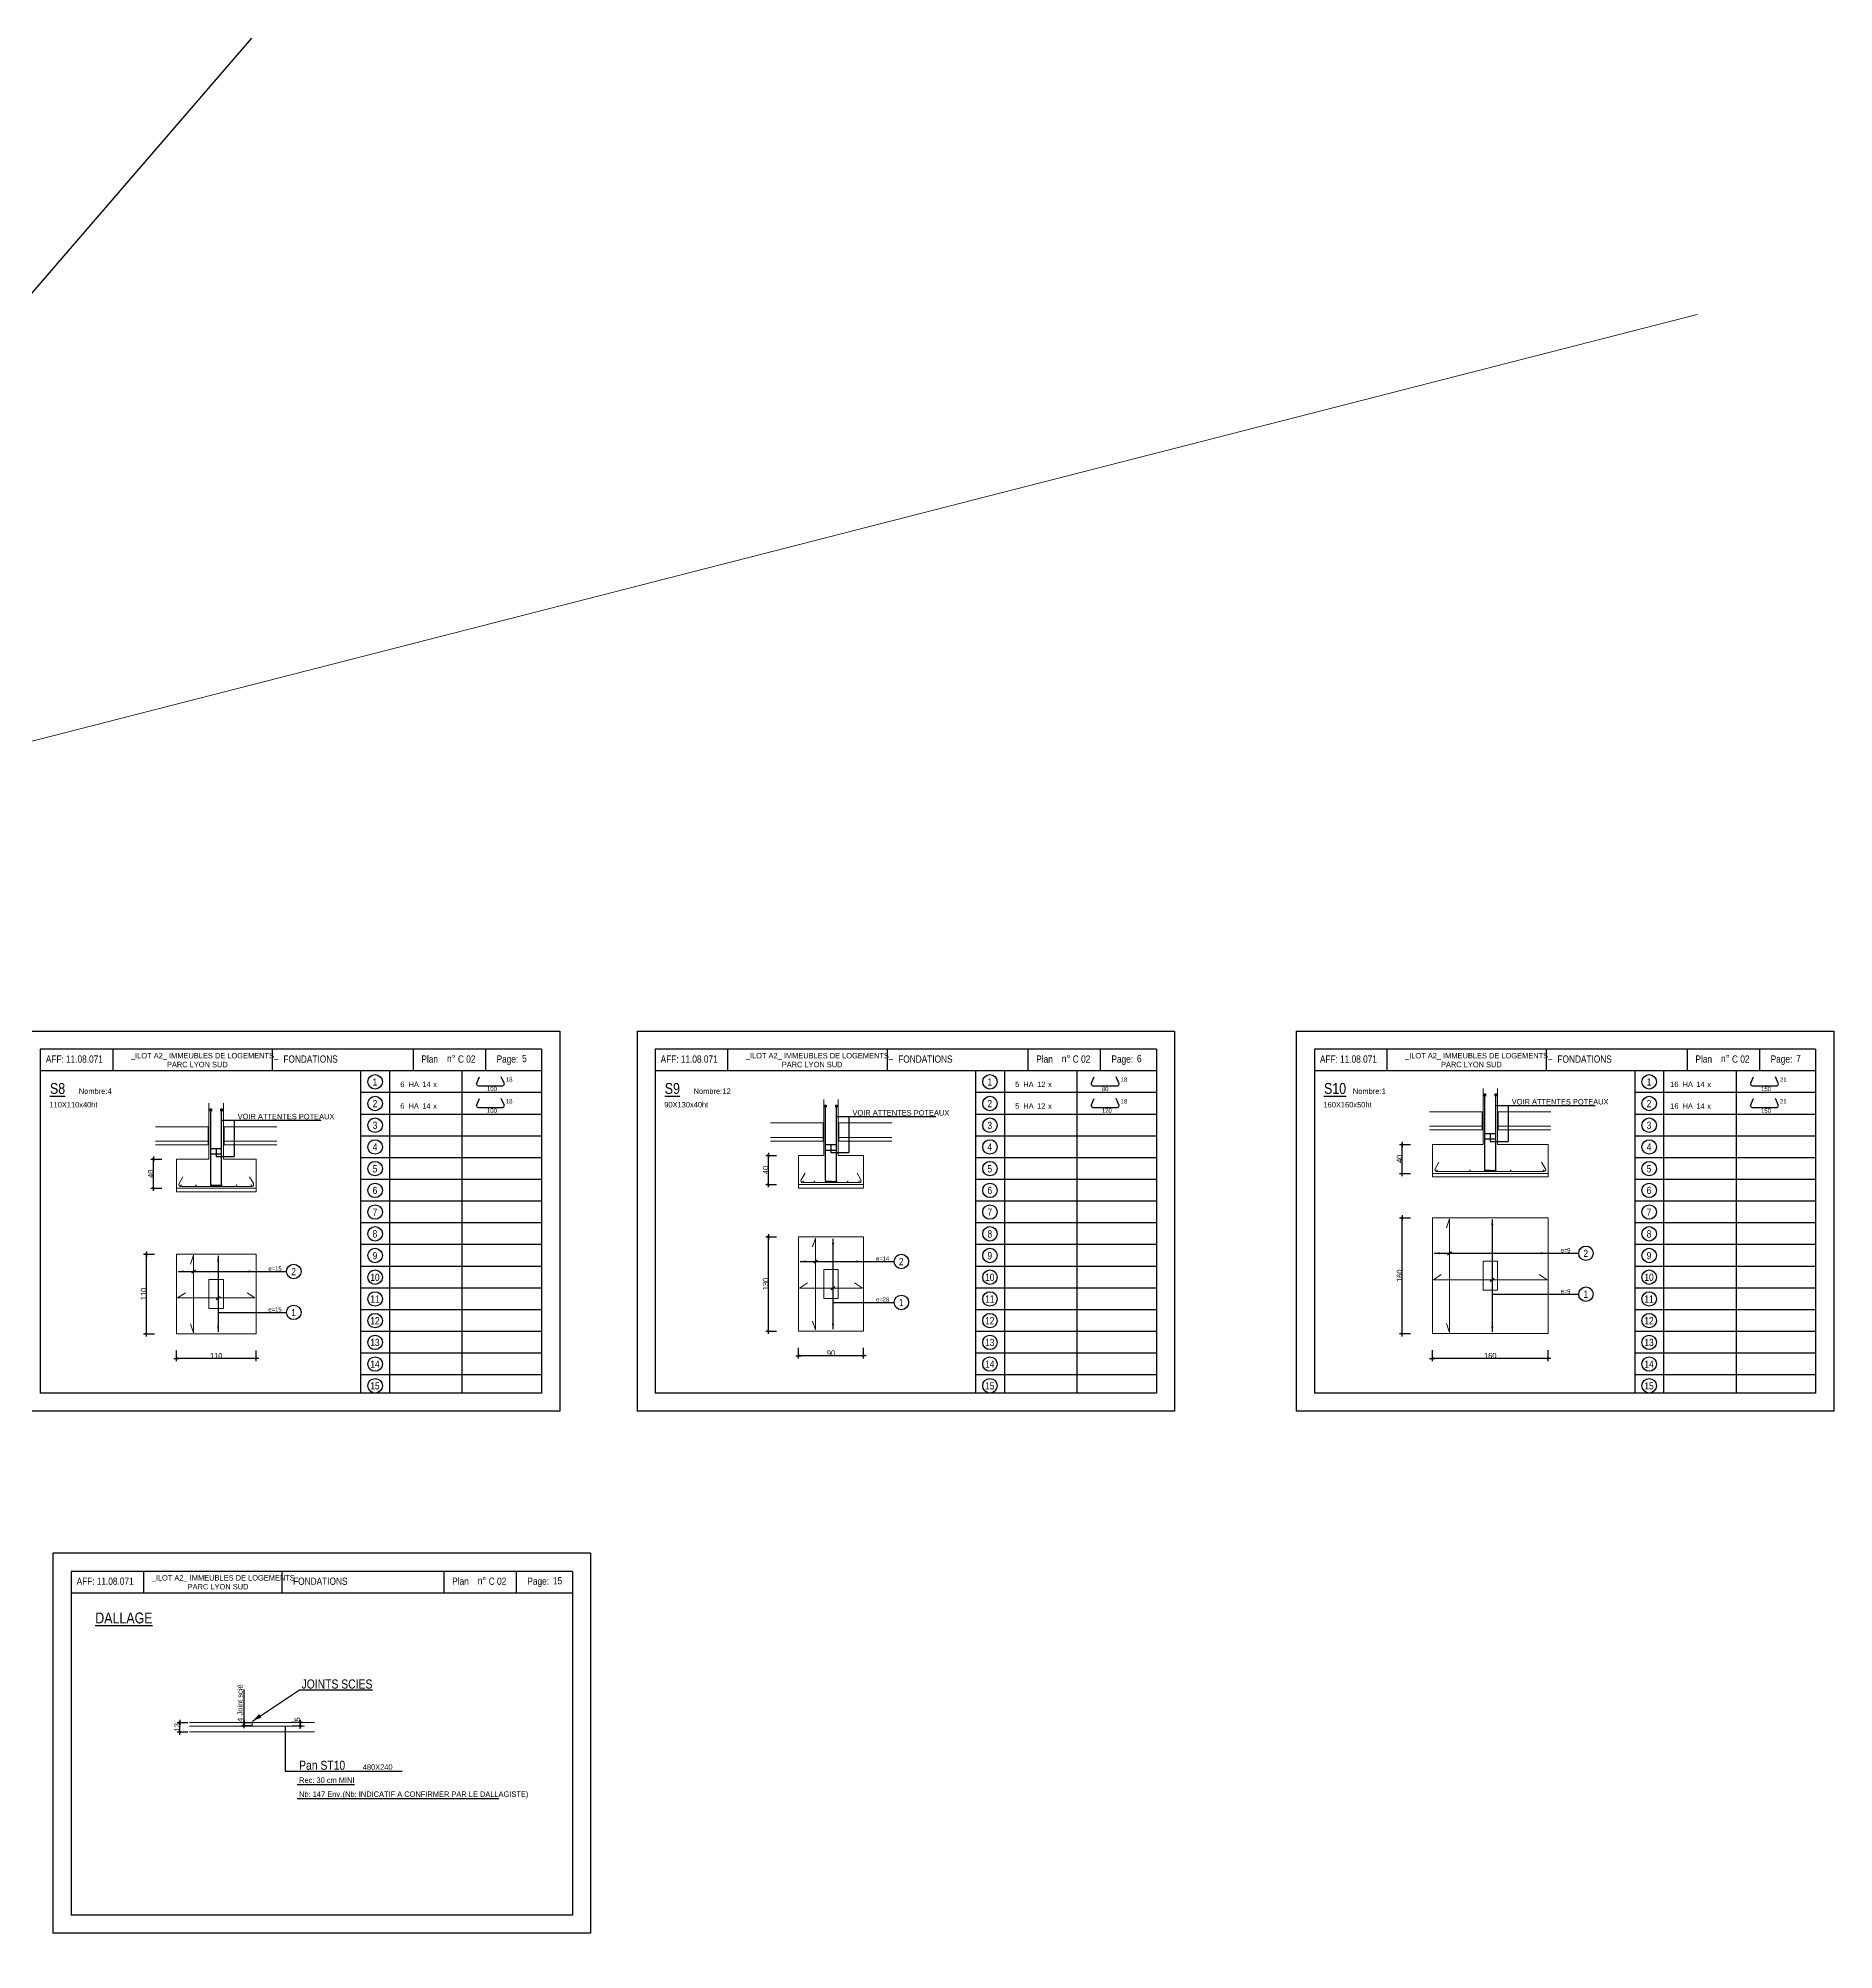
# Model space of a CAD drawing. Header units: centimetres. Extents: x 16433 to 114398, y -50094 to -12305.
# Drawn here: x 93819 to 98780, y -19754 to -14471 of the extents above; entities that cross this region are included whole.
import ezdxf
from ezdxf.enums import TextEntityAlignment as Align

# ---------------------------------------------------------------- set-up
doc = ezdxf.new("R2010")
doc.units = ezdxf.units.CM
doc.header["$LTSCALE"] = 0.5
doc.linetypes.add('CACHE2', pattern=[4.7625, 3.175, -1.5875])
doc.layers.get('DEFPOINTS').update_dxf_attribs({"linetype": 'CONTINUOUS'})
for name, color, linetype in [('01_cote_gen', 4, 'CONTINUOUS'), ('01_fenetres', 171, 'CONTINUOUS'), ('01_linteaux', 2, 'CONTINUOUS'), ('01_texte', 230, 'CONTINUOUS'), ('AA_COTES', 2, 'CONTINUOUS')]:
    doc.layers.add(name, color=color, linetype=linetype)
doc.layers.add('01_murs_coup', color=5, linetype='CONTINUOUS', lineweight=60)
doc.layers.add('01_sem', color=42, linetype='CONTINUOUS', lineweight=15)
doc.styles.add('STYLE2', font='ARIALN.TTF')
doc.dimstyles.new('JB25', dxfattribs={"dimscale": 0.1, "dimtxt": 150, "dimasz": 15, "dimexe": 0.1, "dimexo": 0.1, "dimgap": 0.09, "dimtad": 1, "dimdec": 1, "dimlfac": 0.5, "dimdsep": 46, "dimtxsty": 'STYLE2', "dimblk1": 'BOND_G', "dimblk2": 'BOND_D', "dimsah": 1, "dimcen": 1.5, "dimdle": 0.01, "dimse1": 1, "dimse2": 1, "dimclrd": 4, "dimclre": 2, "dimclrt": 6, "dimazin": 2, "dimtfac": 2.333333, "dimtdec": 1, "dimtix": 1, "dimtmove": 2, "dimatfit": 3, "dimldrblk": 'BOND_G', "dimfxl": 1, "dimtolj": 1, "dimtzin": 0, "dimarcsym": 0})

# ---------------------------------------------------------------- blocks, each defined once
blk = doc.blocks.new('BOND_G')
at = {"layer": 'AA_COTES', "color": 0}
for p, q in [((5, 0), (-5, 0)), ((1.8, 1.8), (-1.8, -1.8)), ((0, -5), (0, 15))]:
    blk.add_line(p, q, dxfattribs=at)
blk = doc.blocks.new('BOND_D')
at = {"layer": 'AA_COTES', "color": 0}
for p, q in [((5, 0), (-5, 0)), ((-1.8, -1.8), (1.8, 1.8)), ((0, 5), (0, -15))]:
    blk.add_line(p, q, dxfattribs=at)
blk = doc.blocks.new('*D4339')
at = {"layer": '01_cote_gen', "color": 4, "linetype": 'Continuous', "lineweight": -2, "transparency": 16777216}
blk.add_line((94117.5, -18049.7), (94117.5, -17832.7), dxfattribs=at)
at = {"layer": 'DEFPOINTS', "color": 0, "linetype": 'Continuous'}
for p in [(94117.5, -17831.2), (94170, -17831.2), (94170, -18051.2)]:
    blk.add_point(p, dxfattribs=at)
at = {"layer": '01_cote_gen', "color": 4, "linetype": 'Continuous', "lineweight": -2, "transparency": 16777216, "xscale": 1.5, "yscale": 1.5, "zscale": 1.5}
for name, p, rotation in [('BOND_D', (94117.5, -17831.2), 90), ('BOND_G', (94117.5, -18051.2), 270)]:
    blk.add_blockref(name, p, dxfattribs=dict(at, rotation=rotation))
at = {"layer": '01_cote_gen', "color": 6, "linetype": 'Continuous', "lineweight": 0, "transparency": 16777216, "insert": (94109.8, -17941.2), "char_height": 15, "attachment_point": 5, "rotation": 90, "style": 'STYLE2'}
blk.add_mtext('\\A1;110', dxfattribs=at)
blk = doc.blocks.new('*D4340')
at = {"layer": '01_sem', "color": 4, "lineweight": -2, "ltscale": 7, "transparency": 16777216}
blk.add_line((94419, -18119.8), (94202, -18119.8), dxfattribs=at)
at = {"layer": 'DEFPOINTS', "color": 0, "ltscale": 7}
for p in [(94200.5, -18051.2), (94420.5, -18051.2), (94200.5, -18119.8)]:
    blk.add_point(p, dxfattribs=at)
at = {"layer": '01_sem', "color": 4, "lineweight": -2, "ltscale": 7, "transparency": 16777216, "xscale": 1.5, "yscale": 1.5, "zscale": 1.5, "rotation": 180}
blk.add_blockref('BOND_D', (94200.5, -18119.8), dxfattribs=at)
at = {"layer": '01_sem', "color": 4, "lineweight": -2, "ltscale": 7, "transparency": 16777216, "xscale": 1.5, "yscale": 1.5, "zscale": 1.5}
blk.add_blockref('BOND_G', (94420.5, -18119.8), dxfattribs=at)
at = {"layer": '01_sem', "color": 6, "lineweight": 0, "ltscale": 7, "transparency": 16777216, "insert": (94310.5, -18112.2), "char_height": 15, "attachment_point": 5, "style": 'STYLE2'}
blk.add_mtext('\\A1;110', dxfattribs=at)
blk = doc.blocks.new('*D4341')
at = {"layer": '01_cote_gen', "color": 4, "linetype": 'Continuous', "lineweight": -2, "transparency": 16777216}
blk.add_line((94137.5, -17647.4), (94137.5, -17570.4), dxfattribs=at)
at = {"layer": 'DEFPOINTS', "color": 0, "linetype": 'Continuous'}
for p in [(94137.5, -17568.9), (94228.8, -17568.9), (94207.7, -17648.9)]:
    blk.add_point(p, dxfattribs=at)
at = {"layer": '01_cote_gen', "color": 4, "linetype": 'Continuous', "lineweight": -2, "transparency": 16777216, "xscale": 1.5, "yscale": 1.5, "zscale": 1.5}
for name, p, rotation in [('BOND_D', (94137.5, -17568.9), 90), ('BOND_G', (94137.5, -17648.9), 270)]:
    blk.add_blockref(name, p, dxfattribs=dict(at, rotation=rotation))
at = {"layer": '01_cote_gen', "color": 6, "linetype": 'Continuous', "lineweight": 0, "transparency": 16777216, "insert": (94129.8, -17608.9), "char_height": 15, "attachment_point": 5, "rotation": 90, "style": 'STYLE2'}
blk.add_mtext('\\A1;40', dxfattribs=at)
blk = doc.blocks.new('*D4342')
at = {"layer": '01_cote_gen', "color": 4, "linetype": 'Continuous', "lineweight": -2, "transparency": 16777216}
blk.add_line((95836.1, -18042.1), (95836.1, -17785.1), dxfattribs=at)
at = {"layer": 'DEFPOINTS', "color": 0, "linetype": 'Continuous'}
for p in [(95836.1, -17783.6), (95888.6, -17783.6), (95888.6, -18043.6)]:
    blk.add_point(p, dxfattribs=at)
at = {"layer": '01_cote_gen', "color": 4, "linetype": 'Continuous', "lineweight": -2, "transparency": 16777216, "xscale": 1.5, "yscale": 1.5, "zscale": 1.5}
for name, p, rotation in [('BOND_D', (95836.1, -17783.6), 90), ('BOND_G', (95836.1, -18043.6), 270)]:
    blk.add_blockref(name, p, dxfattribs=dict(at, rotation=rotation))
at = {"layer": '01_cote_gen', "color": 6, "linetype": 'Continuous', "lineweight": 0, "transparency": 16777216, "insert": (95828.5, -17913.6), "char_height": 15, "attachment_point": 5, "rotation": 90, "style": 'STYLE2'}
blk.add_mtext('\\A1;130', dxfattribs=at)
blk = doc.blocks.new('*D4343')
at = {"layer": '01_sem', "color": 4, "lineweight": -2, "ltscale": 7, "transparency": 16777216}
blk.add_line((96097.7, -18112.3), (95920.7, -18112.3), dxfattribs=at)
at = {"layer": 'DEFPOINTS', "color": 0, "ltscale": 7}
for p in [(95919.2, -18043.6), (96099.2, -18043.6), (95919.2, -18112.3)]:
    blk.add_point(p, dxfattribs=at)
at = {"layer": '01_sem', "color": 4, "lineweight": -2, "ltscale": 7, "transparency": 16777216, "xscale": 1.5, "yscale": 1.5, "zscale": 1.5, "rotation": 180}
blk.add_blockref('BOND_D', (95919.2, -18112.3), dxfattribs=at)
at = {"layer": '01_sem', "color": 4, "lineweight": -2, "ltscale": 7, "transparency": 16777216, "xscale": 1.5, "yscale": 1.5, "zscale": 1.5}
blk.add_blockref('BOND_G', (96099.2, -18112.3), dxfattribs=at)
at = {"layer": '01_sem', "color": 6, "lineweight": 0, "ltscale": 7, "transparency": 16777216, "insert": (96009.2, -18104.6), "char_height": 15, "attachment_point": 5, "style": 'STYLE2'}
blk.add_mtext('\\A1;90', dxfattribs=at)
blk = doc.blocks.new('*D4344')
at = {"layer": '01_cote_gen', "color": 4, "linetype": 'Continuous', "lineweight": -2, "transparency": 16777216}
blk.add_line((95836.1, -17637), (95836.1, -17560), dxfattribs=at)
at = {"layer": 'DEFPOINTS', "color": 0, "linetype": 'Continuous'}
for p in [(95836.1, -17558.5), (95947.4, -17558.5), (95906.3, -17638.5)]:
    blk.add_point(p, dxfattribs=at)
at = {"layer": '01_cote_gen', "color": 4, "linetype": 'Continuous', "lineweight": -2, "transparency": 16777216, "xscale": 1.5, "yscale": 1.5, "zscale": 1.5}
for name, p, rotation in [('BOND_D', (95836.1, -17558.5), 90), ('BOND_G', (95836.1, -17638.5), 270)]:
    blk.add_blockref(name, p, dxfattribs=dict(at, rotation=rotation))
at = {"layer": '01_cote_gen', "color": 6, "linetype": 'Continuous', "lineweight": 0, "transparency": 16777216, "insert": (95828.5, -17598.5), "char_height": 15, "attachment_point": 5, "rotation": 90, "style": 'STYLE2'}
blk.add_mtext('\\A1;40', dxfattribs=at)
blk = doc.blocks.new('*D4345')
at = {"layer": '01_cote_gen', "color": 4, "linetype": 'Continuous', "lineweight": -2, "transparency": 16777216}
blk.add_line((97587.6, -18049.3), (97587.6, -17732.3), dxfattribs=at)
at = {"layer": 'DEFPOINTS', "color": 0, "linetype": 'Continuous'}
for p in [(97587.6, -17730.8), (97640, -17730.8), (97640, -18050.8)]:
    blk.add_point(p, dxfattribs=at)
at = {"layer": '01_cote_gen', "color": 4, "linetype": 'Continuous', "lineweight": -2, "transparency": 16777216, "xscale": 1.5, "yscale": 1.5, "zscale": 1.5}
for name, p, rotation in [('BOND_D', (97587.6, -17730.8), 90), ('BOND_G', (97587.6, -18050.8), 270)]:
    blk.add_blockref(name, p, dxfattribs=dict(at, rotation=rotation))
at = {"layer": '01_cote_gen', "color": 6, "linetype": 'Continuous', "lineweight": 0, "transparency": 16777216, "insert": (97579.9, -17890.8), "char_height": 15, "attachment_point": 5, "rotation": 90, "style": 'STYLE2'}
blk.add_mtext('\\A1;160', dxfattribs=at)
blk = doc.blocks.new('*D4346')
at = {"layer": '01_sem', "color": 4, "lineweight": -2, "ltscale": 7, "transparency": 16777216}
blk.add_line((97989.1, -18119.4), (97672.1, -18119.4), dxfattribs=at)
at = {"layer": 'DEFPOINTS', "color": 0, "ltscale": 7}
for p in [(97670.6, -18050.8), (97990.6, -18050.8), (97670.6, -18119.4)]:
    blk.add_point(p, dxfattribs=at)
at = {"layer": '01_sem', "color": 4, "lineweight": -2, "ltscale": 7, "transparency": 16777216, "xscale": 1.5, "yscale": 1.5, "zscale": 1.5, "rotation": 180}
blk.add_blockref('BOND_D', (97670.6, -18119.4), dxfattribs=at)
at = {"layer": '01_sem', "color": 4, "lineweight": -2, "ltscale": 7, "transparency": 16777216, "xscale": 1.5, "yscale": 1.5, "zscale": 1.5}
blk.add_blockref('BOND_G', (97990.6, -18119.4), dxfattribs=at)
at = {"layer": '01_sem', "color": 6, "lineweight": 0, "ltscale": 7, "transparency": 16777216, "insert": (97830.6, -18111.8), "char_height": 15, "attachment_point": 5, "style": 'STYLE2'}
blk.add_mtext('\\A1;160', dxfattribs=at)
blk = doc.blocks.new('*D4347')
at = {"layer": '01_cote_gen', "color": 4, "linetype": 'Continuous', "lineweight": -2, "transparency": 16777216}
blk.add_line((97587.6, -17606.4), (97587.6, -17529.4), dxfattribs=at)
at = {"layer": 'DEFPOINTS', "color": 0, "linetype": 'Continuous'}
for p in [(97587.6, -17527.9), (97698.8, -17527.9), (97677.8, -17607.9)]:
    blk.add_point(p, dxfattribs=at)
at = {"layer": '01_cote_gen', "color": 4, "linetype": 'Continuous', "lineweight": -2, "transparency": 16777216, "xscale": 1.5, "yscale": 1.5, "zscale": 1.5}
for name, p, rotation in [('BOND_D', (97587.6, -17527.9), 90), ('BOND_G', (97587.6, -17607.9), 270)]:
    blk.add_blockref(name, p, dxfattribs=dict(at, rotation=rotation))
at = {"layer": '01_cote_gen', "color": 6, "linetype": 'Continuous', "lineweight": 0, "transparency": 16777216, "insert": (97579.9, -17567.9), "char_height": 15, "attachment_point": 5, "rotation": 90, "style": 'STYLE2'}
blk.add_mtext('\\A1;40', dxfattribs=at)
blk = doc.blocks.new('*D4383')
at = {"layer": '01_cote_gen', "color": 4, "linetype": 'Continuous', "lineweight": -2, "transparency": 16777216}
blk.add_line((94210, -19150.2), (94210, -19127.2), dxfattribs=at)
at = {"layer": 'DEFPOINTS', "color": 0, "linetype": 'Continuous'}
for p in [(94210, -19125.7), (94237.1, -19125.7), (94237.1, -19151.7)]:
    blk.add_point(p, dxfattribs=at)
at = {"layer": '01_cote_gen', "color": 4, "linetype": 'Continuous', "lineweight": -2, "transparency": 16777216, "xscale": 1.5, "yscale": 1.5, "zscale": 1.5}
for name, p, rotation in [('BOND_D', (94210, -19125.7), 90), ('BOND_G', (94210, -19151.7), 270)]:
    blk.add_blockref(name, p, dxfattribs=dict(at, rotation=rotation))
at = {"layer": '01_cote_gen', "color": 6, "linetype": 'Continuous', "lineweight": 0, "transparency": 16777216, "insert": (94202.3, -19138.7), "char_height": 15, "attachment_point": 5, "rotation": 90, "style": 'STYLE2'}
blk.add_mtext('\\A1;13', dxfattribs=at)
blk = doc.blocks.new('*D4384')
at = {"layer": '01_cote_gen', "color": 4, "linetype": 'Continuous', "lineweight": -2, "transparency": 16777216}
blk.add_line((94542.4, -19127.2), (94542.4, -19134.2), dxfattribs=at)
at = {"layer": 'DEFPOINTS', "color": 0, "linetype": 'Continuous'}
for p in [(94542.4, -19125.7), (94542.4, -19135.7), (94542.4, -19135.7)]:
    blk.add_point(p, dxfattribs=at)
at = {"layer": '01_cote_gen', "color": 4, "linetype": 'Continuous', "lineweight": -2, "transparency": 16777216, "xscale": 1.5, "yscale": 1.5, "zscale": 1.5}
for name, p, rotation in [('BOND_G', (94542.4, -19125.7), 90), ('BOND_D', (94542.4, -19135.7), 270)]:
    blk.add_blockref(name, p, dxfattribs=dict(at, rotation=rotation))
at = {"layer": '01_cote_gen', "color": 6, "linetype": 'Continuous', "lineweight": 0, "transparency": 16777216, "insert": (94534.8, -19116.8), "char_height": 15, "attachment_point": 5, "rotation": 90, "style": 'STYLE2'}
blk.add_mtext('\\A1;5', dxfattribs=at)
blk = doc.blocks.new('*D4385')
at = {"layer": '01_cote_gen', "color": 4, "linetype": 'Continuous', "lineweight": -2, "transparency": 16777216}
blk.add_line((94387.7, -19132.2), (94387.7, -19127.2), dxfattribs=at)
at = {"layer": 'DEFPOINTS', "color": 0, "linetype": 'Continuous'}
for p in [(94387.7, -19125.7), (94396.2, -19125.7), (94396.2, -19133.7)]:
    blk.add_point(p, dxfattribs=at)
at = {"layer": '01_cote_gen', "color": 4, "linetype": 'Continuous', "lineweight": -2, "transparency": 16777216, "xscale": 1.5, "yscale": 1.5, "zscale": 1.5}
for name, p, rotation in [('BOND_D', (94387.7, -19125.7), 90), ('BOND_G', (94387.7, -19133.7), 270)]:
    blk.add_blockref(name, p, dxfattribs=dict(at, rotation=rotation))
at = {"layer": '01_cote_gen', "color": 6, "linetype": 'Continuous', "lineweight": 0, "transparency": 16777216, "insert": (94377, -19118.4), "char_height": 15, "attachment_point": 5, "rotation": 90, "style": 'STYLE2'}
blk.add_mtext('\\A1;4', dxfattribs=at)

msp = doc.modelspace()

# ---------------------------------------------------------------- linework, layer by layer
at = {"layer": '01_cote_gen', "ltscale": 2}
msp.add_line((81410, -29553), (94408.5, -14471), dxfattribs=at)
at = {"layer": '01_cote_gen', "linetype": 'Continuous', "lineweight": 0}
msp.add_line((94409.659, -19125.684), (94409.659, -19133.684), dxfattribs=at)
at = {"layer": '01_fenetres', "ltscale": 30}
for p, q in [((95209.524, -17264.92), (93824.524, -17264.92)), ((93824.524, -17264.92), (93824.524, -18214.92)), ((93824.524, -17264.92), (93824.524, -18214.92)), ((93824.524, -17264.92), (93824.524, -18214.92)), ((94024.524, -17264.92), (94024.524, -17324.92)), ((94465.197, -17264.92), (94465.197, -17324.92)), ((94855.392, -17324.92), (94855.392, -17264.92)), ((95055.392, -17324.92), (95055.392, -17264.92)), ((95209.524, -17264.92), (95209.524, -18214.92)), ((96908.171, -17264.92), (95523.171, -17264.92)), ((95523.171, -17264.92), (95523.171, -18214.92)), ((95523.171, -17264.92), (95523.171, -18214.92)), ((95523.171, -17264.92), (95523.171, -18214.92)), ((95723.171, -17264.92), (95723.171, -17324.92)), ((96163.844, -17264.92), (96163.844, -17324.92)), ((96554.039, -17324.92), (96554.039, -17264.92)), ((96754.039, -17324.92), (96754.039, -17264.92)), ((96908.171, -17264.92), (96908.171, -18214.92)), ((98729.589, -17264.92), (97344.589, -17264.92)), ((97344.589, -17264.92), (97344.589, -18214.92)), ((97344.589, -17264.92), (97344.589, -18214.92)), ((97344.589, -17264.92), (97344.589, -18214.92)), ((97544.589, -17264.92), (97544.589, -17324.92)), ((97985.261, -17264.92), (97985.261, -17324.92)), ((98375.456, -17324.92), (98375.456, -17264.92)), ((98575.456, -17324.92), (98575.456, -17264.92)), ((98729.589, -17264.92), (98729.589, -18214.92)), ((95209.524, -17324.92), (93824.524, -17324.92)), ((96908.171, -17324.92), (95523.171, -17324.92)), ((98729.589, -17324.92), (97344.589, -17324.92)), ((95209.524, -18214.92), (93824.524, -18214.92)), ((96908.171, -18214.92), (95523.171, -18214.92)), ((98729.589, -18214.92), (97344.589, -18214.92)), ((95294.568, -18707.873), (93909.568, -18707.873)), ((93909.568, -18707.873), (93909.568, -19657.873)), ((94109.568, -18707.873), (94109.568, -18767.873)), ((94492.068, -18707.873), (94492.068, -18767.873)), ((94940.436, -18767.873), (94940.436, -18707.873)), ((95140.436, -18767.873), (95140.436, -18707.873)), ((95294.568, -18707.873), (95294.568, -19657.873)), ((95294.568, -18767.873), (93909.568, -18767.873)), ((95294.568, -19657.873), (93909.568, -19657.873))]:
    msp.add_line(p, q, dxfattribs=at)
at = {"layer": '01_linteaux', "linetype": 'Continuous'}
for p, q in [((95029.297, -17360.699), (95037.992, -17341.474)), ((95034.297, -17365.699), (95101.881, -17365.699)), ((95106.881, -17360.699), (95098.186, -17341.474)), ((96727.944, -17360.699), (96736.639, -17341.474)), ((96732.944, -17365.699), (96800.528, -17365.699)), ((96805.528, -17360.699), (96796.833, -17341.474)), ((98549.362, -17360.699), (98558.057, -17341.474)), ((98554.362, -17365.699), (98621.945, -17365.699)), ((98626.945, -17360.699), (98618.25, -17341.474)), ((95029.297, -17420.699), (95037.992, -17401.474)), ((95034.297, -17425.699), (95101.881, -17425.699)), ((95106.881, -17420.699), (95098.186, -17401.474)), ((96727.944, -17420.699), (96736.639, -17401.474)), ((96732.944, -17425.699), (96800.528, -17425.699)), ((96805.528, -17420.699), (96796.833, -17401.474)), ((98549.362, -17420.699), (98558.057, -17401.474)), ((98554.362, -17425.699), (98621.945, -17425.699)), ((98626.945, -17420.699), (98618.25, -17401.474))]:
    msp.add_line(p, q, dxfattribs=at)
for centre, start, end in [((95034.297, -17360.699), 180, 270), ((95101.881, -17360.699), 270, 0), ((96732.944, -17360.699), 180, 270), ((96800.528, -17360.699), 270, 0), ((98554.362, -17360.699), 180, 270), ((98621.945, -17360.699), 270, 0), ((95034.297, -17420.699), 180, 270), ((95101.881, -17420.699), 270, 0), ((96732.944, -17420.699), 180, 270), ((96800.528, -17420.699), 270, 0), ((98554.362, -17420.699), 180, 270), ((98621.945, -17420.699), 270, 0)]:
    msp.add_arc(centre, 5, start, end, dxfattribs=at)
at = {"layer": '01_murs_coup', "linetype": 'Continuous', "lineweight": 0}
for p, q in [((97677.925, -17595.338), (97688.783, -17576.53)), ((97983.264, -17595.338), (97972.406, -17576.53)), ((94207.86, -17636.346), (94218.719, -17617.539)), ((94413.2, -17636.346), (94402.341, -17617.539)), ((95926.507, -17625.947), (95937.366, -17607.139)), ((95930.837, -17633.447), (96087.517, -17633.447)), ((96091.847, -17625.947), (96080.988, -17607.139)), ((97682.255, -17602.838), (97978.934, -17602.838)), ((94212.19, -17643.846), (94408.87, -17643.846)), ((97718.143, -17733.784), (97709.465, -17758.427)), ((97718.143, -17733.784), (97718.143, -18047.784)), ((95966.726, -17786.622), (95958.047, -17811.265)), ((95966.726, -17786.622), (95966.726, -18040.622)), ((94248.079, -17834.17), (94239.4, -17858.814)), ((94248.079, -17834.17), (94248.079, -18048.17)), ((97673.594, -17901.912), (97695.294, -17887.404)), ((97673.594, -17901.912), (97987.594, -17901.912)), ((97987.594, -17901.912), (97965.894, -17887.404)), ((94203.53, -17952.299), (94225.23, -17937.79)), ((94203.53, -17952.299), (94417.53, -17952.299)), ((94417.53, -17952.299), (94395.83, -17937.79)), ((95922.177, -17924.75), (95943.877, -17910.242)), ((95922.177, -17924.75), (96096.177, -17924.75)), ((96096.177, -17924.75), (96074.477, -17910.242)), ((94248.079, -18048.17), (94239.4, -18023.527)), ((95966.726, -18040.622), (95958.047, -18015.979)), ((97718.143, -18047.784), (97709.465, -18023.141)), ((94237.134, -19125.684), (94582.183, -19125.684)), ((94237.134, -19151.684), (94582.183, -19151.684))]:
    msp.add_line(p, q, dxfattribs=at)
at = {"layer": '01_murs_coup', "color": 5, "linetype": 'CACHE2', "lineweight": 0, "ltscale": 200}
msp.add_line((94237.134, -19135.684), (94582.183, -19135.684), dxfattribs=at)
at = {"layer": '01_murs_coup', "linetype": 'Continuous', "lineweight": 0}
for centre, start, end in [((94212.19, -17638.846), 150, 270), ((94408.87, -17638.846), 270, 30), ((95930.837, -17628.447), 150, 270), ((96087.517, -17628.447), 270, 30), ((97682.255, -17597.838), 150, 270), ((97978.934, -17597.838), 270, 30)]:
    msp.add_arc(centre, 5, start, end, dxfattribs=at)
at = {"layer": '01_sem', "linetype": 'Continuous', "lineweight": 0}
for p, q in [((81329.389, -19608.185), (98401.814, -15234.587)), ((97810.594, -17527.927), (97670.594, -17527.927)), ((97990.594, -17527.927), (97850.594, -17527.927)), ((94290.53, -17568.935), (94200.53, -17568.935)), ((94420.53, -17568.935), (94330.53, -17568.935)), ((95989.177, -17558.536), (95919.177, -17558.536)), ((96099.177, -17558.536), (96029.177, -17558.536))]:
    msp.add_line(p, q, dxfattribs=at)
at = {"layer": '01_sem', "lineweight": 0, "ltscale": 7}
for p, q in [((97810.594, -17527.927), (97810.594, -17373.367)), ((97850.594, -17527.927), (97850.594, -17373.367)), ((94290.53, -17568.935), (94290.53, -17414.375)), ((94330.53, -17568.935), (94330.53, -17414.375)), ((95989.177, -17558.536), (95989.177, -17403.976)), ((96029.177, -17558.536), (96029.177, -17403.976)), ((94288.53, -17478.935), (94142.99, -17478.935)), ((94288.53, -17478.935), (94288.53, -17528.935)), ((94332.53, -17478.935), (94478.071, -17478.935)), ((94332.53, -17478.935), (94332.53, -17528.935)), ((95987.177, -17468.536), (95841.637, -17468.536)), ((95987.177, -17468.536), (95987.177, -17518.536)), ((96031.177, -17468.536), (96176.718, -17468.536)), ((96031.177, -17468.536), (96031.177, -17518.536)), ((97808.594, -17437.927), (97663.054, -17437.927)), ((97808.594, -17477.927), (97663.054, -17477.927)), ((97808.594, -17437.927), (97808.594, -17487.927)), ((97852.594, -17437.927), (97998.135, -17437.927)), ((97852.594, -17437.927), (97852.594, -17487.927)), ((97852.594, -17477.927), (97998.135, -17477.927)), ((94288.53, -17518.935), (94142.99, -17518.935)), ((94288.53, -17528.935), (94142.99, -17528.935)), ((94332.53, -17518.935), (94478.071, -17518.935)), ((94332.53, -17528.935), (94478.071, -17528.935)), ((95987.177, -17508.536), (95841.637, -17508.536)), ((95987.177, -17518.536), (95841.637, -17518.536)), ((96031.177, -17508.536), (96176.718, -17508.536)), ((96031.177, -17518.536), (96176.718, -17518.536)), ((97808.594, -17487.927), (97663.054, -17487.927)), ((97670.594, -17607.927), (97670.594, -17527.927)), ((97852.594, -17487.927), (97998.135, -17487.927)), ((97990.594, -17607.927), (97990.594, -17527.927)), ((94200.53, -17648.935), (94200.53, -17568.935)), ((94420.53, -17648.935), (94420.53, -17568.935)), ((95919.177, -17638.536), (95919.177, -17558.536)), ((96099.177, -17638.536), (96099.177, -17558.536)), ((95919.177, -17638.536), (96099.177, -17638.536)), ((95919.177, -17638.536), (95919.177, -17648.536)), ((96099.177, -17638.536), (96099.177, -17648.536)), ((97670.594, -17607.927), (97990.594, -17607.927)), ((97670.594, -17607.927), (97670.594, -17617.927)), ((97670.594, -17617.927), (97990.594, -17617.927)), ((97990.594, -17607.927), (97990.594, -17617.927)), ((94200.53, -17648.935), (94420.53, -17648.935)), ((94200.53, -17648.935), (94200.53, -17658.935)), ((94200.53, -17658.935), (94420.53, -17658.935)), ((94420.53, -17648.935), (94420.53, -17658.935)), ((95919.177, -17648.536), (96099.177, -17648.536)), ((97670.594, -17730.784), (97670.594, -18050.784)), ((97990.594, -17730.784), (97670.594, -17730.784)), ((97990.594, -17730.784), (97990.594, -18050.784)), ((95919.177, -17783.622), (95919.177, -18043.622)), ((96099.177, -17783.622), (95919.177, -17783.622)), ((96099.177, -17783.622), (96099.177, -18043.622)), ((94200.53, -17831.17), (94200.53, -18051.17)), ((94420.53, -17831.17), (94200.53, -17831.17)), ((94420.53, -17831.17), (94420.53, -18051.17)), ((94420.53, -18051.17), (94200.53, -18051.17)), ((96099.177, -18043.622), (95919.177, -18043.622)), ((97990.594, -18050.784), (97670.594, -18050.784))]:
    msp.add_line(p, q, dxfattribs=at)
at = {"layer": '01_sem', "color": 2, "lineweight": 0, "ltscale": 7}
for points in [[(97810.594, -17930.784), (97850.594, -17930.784), (97850.594, -17850.784), (97810.594, -17850.784)], [(94290.53, -17981.17), (94330.53, -17981.17), (94330.53, -17901.17), (94290.53, -17901.17)], [(95989.177, -17953.622), (96029.177, -17953.622), (96029.177, -17873.622), (95989.177, -17873.622)]]:
    msp.add_lwpolyline(points, close=True, dxfattribs=at)
at = {"layer": '01_texte', "ltscale": 30}
for p, q in [((93774.524, -17214.92), (95259.524, -17214.92)), ((95259.524, -17214.92), (95259.524, -18264.92)), ((95259.524, -17214.92), (95259.524, -18264.92)), ((95473.171, -17214.92), (95473.171, -18264.92)), ((95473.171, -17214.92), (96958.171, -17214.92)), ((96958.171, -17214.92), (96958.171, -18264.92)), ((96958.171, -17214.92), (96958.171, -18264.92)), ((97294.589, -17214.92), (97294.589, -18264.92)), ((97294.589, -17214.92), (98779.589, -17214.92)), ((98779.589, -17214.92), (98779.589, -18264.92)), ((98779.589, -17214.92), (98779.589, -18264.92)), ((94709.524, -17324.92), (94709.524, -18214.92)), ((94789.524, -17324.92), (94789.524, -18214.92)), ((94989.524, -17324.92), (94989.524, -18214.92)), ((96408.171, -17324.92), (96408.171, -18214.92)), ((96488.171, -17324.92), (96488.171, -18214.92)), ((96688.171, -17324.92), (96688.171, -18214.92)), ((98229.589, -17324.92), (98229.589, -18214.92)), ((98309.589, -17324.92), (98309.589, -18214.92)), ((98509.589, -17324.92), (98509.589, -18214.92)), ((94293.684, -17435.851), (94293.684, -17429.586)), ((94293.684, -17429.586), (94297.422, -17429.586)), ((94295.53, -17638.168), (94295.53, -17430.935)), ((94297.422, -17429.586), (94297.422, -17435.851)), ((94323.676, -17435.851), (94323.676, -17429.586)), ((94323.676, -17429.586), (94327.414, -17429.586)), ((94325.523, -17637.572), (94325.523, -17430.935)), ((94327.414, -17429.586), (94327.414, -17435.851)), ((95209.524, -17384.92), (94709.524, -17384.92)), ((95992.331, -17425.452), (95992.331, -17419.187)), ((95992.331, -17419.187), (95996.069, -17419.187)), ((95994.177, -17627.769), (95994.177, -17420.536)), ((95996.069, -17419.187), (95996.069, -17425.452)), ((96022.323, -17425.452), (96022.323, -17419.187)), ((96022.323, -17419.187), (96026.061, -17419.187)), ((96024.17, -17627.173), (96024.17, -17420.536)), ((96026.061, -17419.187), (96026.061, -17425.452)), ((96908.171, -17384.92), (96408.171, -17384.92)), ((97813.748, -17394.843), (97813.748, -17388.578)), ((97813.748, -17388.578), (97817.486, -17388.578)), ((97815.594, -17597.16), (97815.594, -17389.927)), ((97817.486, -17388.578), (97817.486, -17394.843)), ((97843.74, -17394.843), (97843.74, -17388.578)), ((97843.74, -17388.578), (97847.478, -17388.578)), ((97845.587, -17596.564), (97845.587, -17389.927)), ((97847.478, -17388.578), (97847.478, -17394.843)), ((98729.589, -17384.92), (98229.589, -17384.92)), ((95209.524, -17444.92), (94709.524, -17444.92)), ((96908.171, -17444.92), (96408.171, -17444.92)), ((98729.589, -17444.92), (98229.589, -17444.92)), ((95209.524, -17504.92), (94709.524, -17504.92)), ((96908.171, -17504.92), (96408.171, -17504.92)), ((98729.589, -17504.92), (98229.589, -17504.92)), ((95209.524, -17564.92), (94709.524, -17564.92)), ((96908.171, -17564.92), (96408.171, -17564.92)), ((98729.589, -17564.92), (98229.589, -17564.92)), ((94310.53, -17641.168), (94298.53, -17641.168)), ((94310.523, -17640.572), (94322.523, -17640.572)), ((95209.524, -17624.92), (94709.524, -17624.92)), ((96009.177, -17630.769), (95997.177, -17630.769)), ((96009.17, -17630.173), (96021.17, -17630.173)), ((96908.171, -17624.92), (96408.171, -17624.92)), ((97830.594, -17600.16), (97818.594, -17600.16)), ((97830.587, -17599.564), (97842.587, -17599.564)), ((98729.589, -17624.92), (98229.589, -17624.92)), ((95209.524, -17684.92), (94709.524, -17684.92)), ((96908.171, -17684.92), (96408.171, -17684.92)), ((98729.589, -17684.92), (98229.589, -17684.92)), ((95209.524, -17744.92), (94709.524, -17744.92)), ((96908.171, -17744.92), (96408.171, -17744.92)), ((97836.005, -17735.784), (97836.005, -18045.784)), ((98729.589, -17744.92), (98229.589, -17744.92)), ((96014.588, -17788.622), (96014.588, -18038.622)), ((94315.941, -17836.17), (94315.941, -18046.17)), ((95209.524, -17804.92), (94709.524, -17804.92)), ((95924.177, -17851.502), (96183.44, -17851.502)), ((95961.394, -17855.887), (95972.058, -17847.116)), ((96908.171, -17804.92), (96408.171, -17804.92)), ((97675.594, -17828.664), (98074.857, -17828.664)), ((97712.811, -17833.049), (97723.475, -17824.278)), ((98729.589, -17804.92), (98229.589, -17804.92)), ((94205.53, -17879.05), (94504.793, -17879.05)), ((94242.747, -17883.436), (94253.411, -17874.665)), ((95209.524, -17864.92), (94709.524, -17864.92)), ((96908.171, -17864.92), (96408.171, -17864.92)), ((97830.673, -17906.298), (97841.338, -17897.527)), ((98729.589, -17864.92), (98229.589, -17864.92)), ((94310.609, -17956.684), (94321.273, -17947.913)), ((95209.524, -17924.92), (94709.524, -17924.92)), ((96009.256, -17929.136), (96019.92, -17920.365)), ((96908.171, -17924.92), (96408.171, -17924.92)), ((97836.005, -17941.819), (98074.857, -17941.819)), ((98729.589, -17924.92), (98229.589, -17924.92)), ((94315.941, -17992.206), (94504.793, -17992.206)), ((95209.524, -17984.92), (94709.524, -17984.92)), ((96014.588, -17964.657), (96183.44, -17964.657)), ((96908.171, -17984.92), (96408.171, -17984.92)), ((98729.589, -17984.92), (98229.589, -17984.92)), ((95209.524, -18044.92), (94709.524, -18044.92)), ((96908.171, -18044.92), (96408.171, -18044.92)), ((98729.589, -18044.92), (98229.589, -18044.92)), ((95209.524, -18104.92), (94709.524, -18104.92)), ((96908.171, -18104.92), (96408.171, -18104.92)), ((98729.589, -18104.92), (98229.589, -18104.92)), ((95209.524, -18164.92), (94709.524, -18164.92)), ((96908.171, -18164.92), (96408.171, -18164.92)), ((98729.589, -18164.92), (98229.589, -18164.92)), ((95259.524, -18264.92), (93774.524, -18264.92)), ((96958.171, -18264.92), (95473.171, -18264.92)), ((98779.589, -18264.92), (97294.589, -18264.92)), ((95344.568, -18657.873), (93859.568, -18657.873)), ((93859.568, -18657.873), (93859.568, -19707.873)), ((95344.568, -18657.873), (95344.568, -19707.873)), ((95344.568, -19707.873), (93859.568, -19707.873))]:
    msp.add_line(p, q, dxfattribs=at)
at = {"layer": '01_texte'}
for p, q in [((97845.587, -17420.318), (98120.448, -17420.318)), ((97880.112, -17420.318), (97880.112, -17520.117)), ((94325.523, -17461.327), (94600.384, -17461.327)), ((94360.047, -17461.327), (94360.047, -17561.125)), ((96024.17, -17450.928), (96299.031, -17450.928)), ((96058.694, -17450.928), (96058.694, -17550.726)), ((95994.177, -17528.536), (96024.17, -17528.536)), ((96009.044, -17528.536), (96009.044, -17550.726)), ((97815.594, -17497.927), (97845.587, -17497.927)), ((97815.594, -17512.927), (97845.587, -17512.927)), ((97830.461, -17497.927), (97830.461, -17520.117)), ((97830.461, -17520.117), (97880.112, -17520.117)), ((94295.53, -17538.935), (94325.523, -17538.935)), ((94295.53, -17553.935), (94325.523, -17553.935)), ((94310.397, -17538.935), (94310.397, -17561.125)), ((94310.397, -17561.125), (94360.047, -17561.125)), ((95994.177, -17543.536), (96024.17, -17543.536)), ((96009.044, -17550.726), (96058.694, -17550.726)), ((94387.729, -19125.684), (94387.729, -19034.049)), ((94410.748, -19121.395), (94540.195, -19035.433)), ((94540.195, -19035.433), (94742.307, -19035.433)), ((94500.848, -19135.684), (94500.848, -19260.281)), ((94500.848, -19260.281), (94824.222, -19260.281)), ((94534.557, -19296.505), (94692.546, -19296.505)), ((94534.557, -19335.25), (95091.048, -19335.25))]:
    msp.add_line(p, q, dxfattribs=at)
at = {"layer": '01_texte', "ltscale": 30, "const_width": 2, "flags": 128}
for points in [[(94214.472, -17640.62, -1), (94212.472, -17640.62, -1)], [(94214.472, -17640.62, -1), (94212.472, -17640.62, -1)], [(94255.292, -17640.62, -1), (94253.292, -17640.62, -1)], [(94296.112, -17640.62, -1), (94294.112, -17640.62, -1)], [(94324.948, -17640.62, 1), (94326.948, -17640.62, 1)], [(94365.768, -17640.62, 1), (94367.768, -17640.62, 1)], [(94406.588, -17640.62, 1), (94408.588, -17640.62, 1)], [(94406.588, -17640.62, 1), (94408.588, -17640.62, 1)], [(95933.119, -17630.221, -1), (95931.119, -17630.221, -1)], [(95933.119, -17630.221, -1), (95931.119, -17630.221, -1)], [(95963.939, -17630.221, -1), (95961.939, -17630.221, -1)], [(95994.759, -17630.221, -1), (95992.759, -17630.221, -1)], [(96023.596, -17630.221, 1), (96025.596, -17630.221, 1)], [(96054.416, -17630.221, 1), (96056.416, -17630.221, 1)], [(96085.236, -17630.221, 1), (96087.236, -17630.221, 1)], [(96085.236, -17630.221, 1), (96087.236, -17630.221, 1)], [(97684.536, -17599.612, -1), (97682.536, -17599.612, -1)], [(97684.536, -17599.612, -1), (97682.536, -17599.612, -1)], [(97775.356, -17599.612, -1), (97773.356, -17599.612, -1)], [(97816.176, -17599.612, -1), (97814.176, -17599.612, -1)], [(97845.013, -17599.612, 1), (97847.013, -17599.612, 1)], [(97885.833, -17599.612, 1), (97887.833, -17599.612, 1)], [(97976.653, -17599.612, 1), (97978.653, -17599.612, 1)], [(97976.653, -17599.612, 1), (97978.653, -17599.612, 1)]]:
    msp.add_lwpolyline(points, format="xyb", close=True, dxfattribs=at)
at = {"layer": '01_texte'}
for centre in [(94749.524, -17354.92), (96448.171, -17354.92), (98269.589, -17354.92), (94749.524, -17414.92), (96448.171, -17414.92), (98269.589, -17414.92), (94749.524, -17474.92), (96448.171, -17474.92), (98269.589, -17474.92), (94749.524, -17534.92), (96448.171, -17534.92), (98269.589, -17534.92), (94749.524, -17594.92), (96448.171, -17594.92), (98269.589, -17594.92), (94749.524, -17654.92), (96448.171, -17654.92), (98269.589, -17654.92), (94749.524, -17714.92), (96448.171, -17714.92), (98269.589, -17714.92), (94749.524, -17774.92), (96448.171, -17774.92), (98269.589, -17774.92), (94749.524, -17834.92), (96203.44, -17851.502), (96448.171, -17834.92), (98094.857, -17828.664), (98269.589, -17834.92), (94524.793, -17879.05), (94749.524, -17894.92), (96448.171, -17894.92), (98269.589, -17894.92), (94749.524, -17954.92), (96203.44, -17964.657), (96448.171, -17954.92), (98094.857, -17941.819), (98269.589, -17954.92), (94524.793, -17992.206), (94749.524, -18014.92), (96448.171, -18014.92), (98269.589, -18014.92), (94749.524, -18074.92), (96448.171, -18074.92), (98269.589, -18074.92), (94749.524, -18134.92), (96448.171, -18134.92), (98269.589, -18134.92), (94749.524, -18194.92), (96448.171, -18194.92), (98269.589, -18194.92)]:
    msp.add_circle(centre, 20, dxfattribs=at)
at = {"layer": '01_texte', "ltscale": 30}
for centre, start, end in [((94298.53, -17638.168), 180, 270), ((94322.523, -17637.572), 270, 0), ((95997.177, -17627.769), 180, 270), ((96021.17, -17627.173), 270, 0), ((97818.594, -17597.16), 180, 270), ((97842.587, -17596.564), 270, 0)]:
    msp.add_arc(centre, 3, start, end, dxfattribs=at)
for points in [[(97836.005, -17735.784), (97833.057, -17751.146), (97836.005, -17751.146)], [(97836.005, -17735.784), (97838.954, -17751.146), (97836.005, -17751.146)], [(96014.588, -17788.622), (96011.64, -17803.984), (96014.588, -17803.984)], [(96014.588, -17788.622), (96017.537, -17803.984), (96014.588, -17803.984)], [(94315.941, -17836.17), (94312.993, -17851.532), (94315.941, -17851.532)], [(94315.941, -17836.17), (94318.89, -17851.532), (94315.941, -17851.532)], [(95924.177, -17851.502), (95939.539, -17848.553), (95939.539, -17851.502)], [(95924.177, -17851.502), (95939.539, -17854.45), (95939.539, -17851.502)], [(96094.177, -17851.502), (96078.815, -17848.553), (96078.815, -17851.502)], [(96094.177, -17851.502), (96078.815, -17854.45), (96078.815, -17851.502)], [(97675.594, -17828.664), (97690.956, -17825.715), (97690.956, -17828.664)], [(97675.594, -17828.664), (97690.956, -17831.612), (97690.956, -17828.664)], [(97985.594, -17828.664), (97970.233, -17825.715), (97970.233, -17828.664)], [(97985.594, -17828.664), (97970.233, -17831.612), (97970.233, -17828.664)], [(94205.53, -17879.05), (94220.892, -17876.102), (94220.892, -17879.05)], [(94205.53, -17879.05), (94220.892, -17881.999), (94220.892, -17879.05)], [(94415.53, -17879.05), (94400.168, -17876.102), (94400.168, -17879.05)], [(94415.53, -17879.05), (94400.168, -17881.999), (94400.168, -17879.05)], [(94315.941, -18046.17), (94312.993, -18030.808), (94315.941, -18030.808)], [(94315.941, -18046.17), (94318.89, -18030.808), (94315.941, -18030.808)], [(96014.588, -18038.622), (96011.64, -18023.26), (96014.588, -18023.26)], [(96014.588, -18038.622), (96017.537, -18023.26), (96014.588, -18023.26)], [(97836.005, -18045.784), (97833.057, -18030.422), (97836.005, -18030.422)], [(97836.005, -18045.784), (97838.954, -18030.422), (97836.005, -18030.422)]]:
    msp.add_solid(points, dxfattribs=at)
at = {"layer": '01_texte'}
for points in [[(94410.748, -19121.395), (94428.966, -19102.46), (94432.117, -19107.205)], [(94410.748, -19121.395), (94435.268, -19111.949), (94432.117, -19107.205)]]:
    msp.add_solid(points, dxfattribs=at)

# ---------------------------------------------------------------- texts
at = {"layer": '01_texte', "style": 'STYLE2'}
for s, height, p in [('AFF:', 20, (93839.82, -17302.071)), ('11.08.071', 20, (93895.484, -17302.071)), ('_ILOT A2_ IMMEUBLES DE LOGEMENTS_  ', 15, (94074.968, -17290.204)), ('PARC LYON SUD', 15, (94174.384, -17314.704)), ('FONDATIONS', 20, (94496.142, -17302.071)), ('Plan', 20, (94877.437, -17302.071)), ('n%%D', 20, (94948.122, -17300.629)), ('C 02', 20, (94978.465, -17302.071)), ('Page:', 20, (95085.106, -17302.071)), ('5', 20, (95155.791, -17300.629)), ('AFF:', 20, (95538.467, -17302.071)), ('11.08.071', 20, (95594.131, -17302.071)), ('_ILOT A2_ IMMEUBLES DE LOGEMENTS_  ', 15, (95773.615, -17290.204)), ('PARC LYON SUD', 15, (95873.031, -17314.704)), ('FONDATIONS', 20, (96194.789, -17302.071)), ('Plan', 20, (96576.084, -17302.071)), ('n%%D', 20, (96646.769, -17300.629)), ('C 02', 20, (96677.112, -17302.071)), ('Page:', 20, (96783.753, -17302.071)), ('6', 20, (96854.438, -17300.629)), ('AFF:', 20, (97359.884, -17302.071)), ('11.08.071', 20, (97415.549, -17302.071)), ('_ILOT A2_ IMMEUBLES DE LOGEMENTS_  ', 15, (97595.032, -17290.204)), ('PARC LYON SUD', 15, (97694.448, -17314.704)), ('FONDATIONS', 20, (98016.206, -17302.071)), ('Plan', 20, (98397.501, -17302.071)), ('n%%D', 20, (98468.186, -17300.629)), ('C 02', 20, (98498.529, -17302.071)), ('Page:', 20, (98605.17, -17302.071)), ('7', 20, (98675.855, -17300.629)), ('%%US8', 30, (93851.101, -17388.311)), ('Nombre:', 15, (93930.914, -17388.311)), ('4', 15, (94010.537, -17388.311)), ('HA', 15, (94841.815, -17369.322)), ('14', 15, (94879.984, -17369.322)), ('x', 15, (94910.084, -17369.322)), ('100', 12, (95058.666, -17380.59)), ('18', 12, (95110.867, -17354.744)), ('%%US9', 30, (95549.749, -17388.311)), ('Nombre:', 15, (95629.561, -17388.311)), ('12', 15, (95709.184, -17388.311)), ('HA', 15, (96540.462, -17369.322)), ('12', 15, (96578.631, -17369.322)), ('x', 15, (96608.731, -17369.322)), ('80', 12, (96757.313, -17380.59)), ('18', 12, (96809.514, -17354.744)), ('%%US10', 30, (97371.166, -17388.311)), ('Nombre:', 15, (97450.978, -17388.311)), ('1', 15, (97530.601, -17388.311)), ('HA', 15, (98361.88, -17369.322)), ('14', 15, (98400.048, -17369.322)), ('x', 15, (98430.148, -17369.322)), ('150', 12, (98578.73, -17380.59)), ('21', 12, (98630.931, -17354.744)), ('110X110x40ht', 15, (93849.852, -17425.709)), ('HA', 15, (94841.815, -17429.322)), ('14', 15, (94879.984, -17429.322)), ('x', 15, (94910.084, -17429.322)), ('100', 12, (95058.666, -17440.59)), ('18', 12, (95110.867, -17414.744)), ('90X130x40ht', 15, (95548.499, -17425.709)), ('HA', 15, (96540.462, -17429.322)), ('12', 15, (96578.631, -17429.322)), ('x', 15, (96608.731, -17429.322)), ('120', 12, (96757.313, -17440.59)), ('18', 12, (96809.514, -17414.744)), ('160X160x50ht', 15, (97369.916, -17425.709)), ('VOIR ATTENTES POTEAUX', 15, (97889.895, -17417.543)), ('HA', 15, (98361.88, -17429.322)), ('14', 15, (98400.048, -17429.322)), ('x', 15, (98430.148, -17429.322)), ('150', 12, (98578.73, -17440.59)), ('21', 12, (98630.931, -17414.744)), ('VOIR ATTENTES POTEAUX', 15, (94369.831, -17458.551)), ('VOIR ATTENTES POTEAUX', 15, (96068.478, -17448.152)), ('e= ', 12, (96133.454, -17849.444)), ('14', 12, (96151.617, -17849.444)), ('e= ', 12, (98024.872, -17826.606)), ('9', 12, (98043.034, -17826.606)), ('e= ', 12, (94454.807, -17876.992)), ('15', 12, (94472.97, -17876.992)), ('e= ', 12, (96133.454, -17962.599)), ('28', 12, (96151.617, -17962.599)), ('e= ', 12, (98024.872, -17939.761)), ('9', 12, (98043.034, -17939.761)), ('e= ', 12, (94454.807, -17990.147)), ('15', 12, (94472.97, -17990.147)), ('AFF:', 20, (93924.864, -18745.024)), ('11.08.071', 20, (93980.528, -18745.024)), ('_ILOT A2_ IMMEUBLES DE LOGEMENTS_  ', 15, (94132.244, -18733.157)), ('PARC LYON SUD', 15, (94231.66, -18757.657)), ('FONDATIONS', 20, (94523.013, -18745.024)), ('Plan', 20, (94962.481, -18745.024)), ('n%%D', 20, (95033.166, -18743.582)), ('C 02', 20, (95063.509, -18745.024)), ('Page:', 20, (95170.15, -18745.024)), ('15', 20, (95240.835, -18743.582)), ('JOINTS SCIES', 25, (94546.272, -19031.568)), ('Rec: 30 cm MINI', 15, (94539.576, -19292.287)), ('Pan ST10', 25, (94539.576, -19256.063)), ('480X240', 15, (94715.423, -19256.063)), ('Nb: 147 Env.', 15, (94539.576, -19331.031)), ('(Nb: INDICATIF A CONFIRMER PAR LE DALLAGISTE)', 15, (94659.944, -19331.031))]:
    msp.add_text(s, height=height, dxfattribs=at).set_placement(p)
for s, p in [('1', (94749.121, -17355.146)), ('1', (96447.768, -17355.146)), ('1', (98269.185, -17355.146)), ('2', (94749.121, -17415.146)), ('2', (96447.768, -17415.146)), ('2', (98269.185, -17415.146)), ('3', (94749.121, -17475.146)), ('3', (96447.768, -17475.146)), ('3', (98269.185, -17475.146)), ('4', (94749.121, -17535.146)), ('4', (96447.768, -17535.146)), ('4', (98269.185, -17535.146)), ('5', (94749.121, -17595.146)), ('5', (96447.768, -17595.146)), ('5', (98269.185, -17595.146)), ('6', (94749.121, -17655.146)), ('6', (96447.768, -17655.146)), ('6', (98269.185, -17655.146)), ('7', (94749.121, -17715.146)), ('7', (96447.768, -17715.146)), ('7', (98269.185, -17715.146)), ('8', (94749.121, -17775.146)), ('8', (96447.768, -17775.146)), ('8', (98269.185, -17775.146)), ('9', (94749.121, -17835.146)), ('2', (96203.036, -17851.728)), ('9', (96447.768, -17835.146)), ('2', (98094.453, -17828.889)), ('9', (98269.185, -17835.146)), ('2', (94524.389, -17879.276)), ('10', (94749.121, -17895.146)), ('10', (96447.768, -17895.146)), ('10', (98269.185, -17895.146)), ('11', (94749.121, -17955.146)), ('1', (96203.036, -17964.883)), ('11', (96447.768, -17955.146)), ('1', (98094.453, -17942.045)), ('11', (98269.185, -17955.146)), ('1', (94524.389, -17992.431)), ('12', (94749.121, -18015.146)), ('12', (96447.768, -18015.146)), ('12', (98269.185, -18015.146)), ('13', (94749.121, -18075.146)), ('13', (96447.768, -18075.146)), ('13', (98269.185, -18075.146)), ('14', (94749.121, -18135.146)), ('14', (96447.768, -18135.146)), ('14', (98269.185, -18135.146)), ('15', (94749.121, -18195.146)), ('15', (96447.768, -18195.146)), ('15', (98269.185, -18195.146))]:
    msp.add_text(s, height=20, dxfattribs=at).set_placement(p, align=Align.MIDDLE_CENTER)
for s, p in [('6', (94830.614, -17369.322)), ('5', (96529.261, -17369.322)), ('16', (98350.678, -17369.322)), ('6', (94830.614, -17429.322)), ('5', (96529.261, -17429.322)), ('16', (98350.678, -17429.322))]:
    msp.add_text(s, height=15, dxfattribs=at).set_placement(p, align=Align.RIGHT)
msp.add_text('%%uDALLAGE', height=30, dxfattribs=at).set_placement((94055.538, -18836.567), align=Align.MIDDLE)
msp.add_text('Joint scié', height=15, rotation=90, dxfattribs=at).set_placement((94383.828, -19105.939))

# ---------------------------------------------------------------- dimensions: what is measured, and where the dimension line sits
at = {"layer": '01_cote_gen', "linetype": 'Continuous', "lineweight": 0}
for base, p1, p2, picture, middle in [((97587.554, -17527.927), (97677.765, -17607.927), (97698.848, -17527.927), '*D4347', (97579.886, -17567.927)), ((94137.49, -17568.935), (94207.701, -17648.935), (94228.783, -17568.935), '*D4341', (94129.822, -17608.935)), ((95836.137, -17558.536), (95906.348, -17638.536), (95947.43, -17558.536), '*D4344', (95828.469, -17598.536)), ((97587.554, -17730.784), (97640.035, -18050.784), (97640.035, -17730.784), '*D4345', (97579.886, -17890.784)), ((95836.137, -17783.622), (95888.618, -18043.622), (95888.618, -17783.622), '*D4342', (95828.469, -17913.622)), ((94117.49, -17831.17), (94169.971, -18051.17), (94169.971, -17831.17), '*D4339', (94109.822, -17941.17)), ((94209.997, -19125.684), (94237.134, -19151.684), (94237.134, -19125.684), '*D4383', (94202.33, -19138.684))]:
    dim = msp.add_linear_dim(base=base, p1=p1, p2=p2, angle=90, dimstyle='JB25', dxfattribs=at)
    dim.commit()
    dim.dimension.update_dxf_attribs({"geometry": picture, "text_midpoint": middle})
for base, p1, p2, picture, middle in [((94387.729, -19125.684), (94396.229, -19133.684), (94396.229, -19125.684), '*D4385', (94377.049, -19118.355)), ((94542.397, -19135.684), (94542.397, -19125.684), (94542.397, -19135.684), '*D4384', (94534.76, -19116.808))]:
    dim = msp.add_linear_dim(base=base, p1=p1, p2=p2, angle=90, dimstyle='JB25', dxfattribs=at)
    dim.commit()
    dim.dimension.update_dxf_attribs({"geometry": picture, "text_midpoint": middle, "dimtype": 160})
at = {"layer": '01_sem', "lineweight": 0, "ltscale": 7}
for base, p1, p2, picture, middle in [((94200.53, -18119.834), (94420.53, -18051.17), (94200.53, -18051.17), '*D4340', (94310.53, -18112.166)), ((95919.177, -18112.286), (96099.177, -18043.622), (95919.177, -18043.622), '*D4343', (96009.177, -18104.618)), ((97670.594, -18119.447), (97990.594, -18050.784), (97670.594, -18050.784), '*D4346', (97830.594, -18111.78))]:
    dim = msp.add_linear_dim(base=base, p1=p1, p2=p2, dimstyle='JB25', dxfattribs=at)
    dim.commit()
    dim.dimension.update_dxf_attribs({"geometry": picture, "text_midpoint": middle})

doc.saveas('drawing.dxf')
